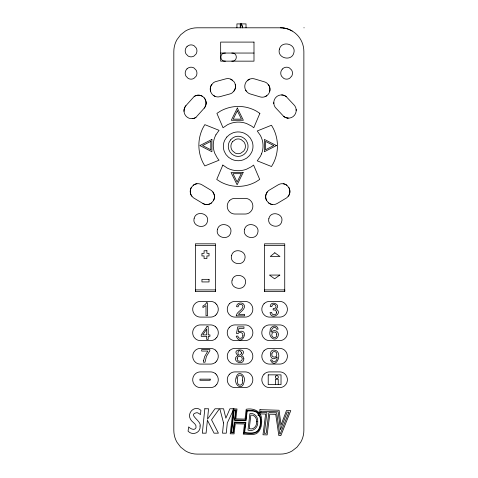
<?xml version="1.0" encoding="UTF-8"?>
<svg xmlns="http://www.w3.org/2000/svg" width="478" height="478" viewBox="0 0 478 478"><rect width="100%" height="100%" fill="white"/><g stroke="black" fill="none" stroke-linecap="round" stroke-linejoin="round"><path stroke-width="0.72" d="M195.377 291.461L195.377 289.907L215.602 289.907L215.602 291.461L195.377 291.461L195.377 243.822L215.602 243.822L215.602 291.461M264.507 291.461L264.507 289.907L284.733 289.907L284.733 291.461L264.507 291.461L264.507 243.822L284.733 243.822L284.733 291.461M243.661 433.092C249.169 433.193 257.08 435.261 259.566 428.515C261.317 424.267 261.538 419.158 259.536 414.958L258.496 414.928L258.658 413.649C256.1 409.616 250.556 410.638 246.546 410.357M233.079 409.586L230.217 433.773L234.059 433.893L235.26 423.741L244.485 424.022L243.26 434.173C248.548 433.869 255.664 436.51 259.124 431.025C261.448 427.625 261.968 423.359 261.633 419.343C261.49 411.182 253.454 407.848 246.194 409.252L245.035 419.116L235.839 418.836L237.004 408.971L233.162 408.851M246.869 410.363L245.704 420.234L234.913 419.905L236.078 410.034L233.832 409.969L231.143 432.71L233.389 432.775L234.59 422.624L245.411 422.958L244.192 433.104M247.192 410.901L246.027 420.765L234.465 420.413L235.63 410.548L234.154 410.506L231.591 432.196L233.067 432.243L234.268 422.092L245.859 422.444L244.64 432.596M211.832 84.403A7.893 7.893 0 0 0 211.838 93.873L213.26 95.313A7.546 7.546 0 0 0 219.922 96.67L229.816 93.963A7.624 7.624 0 0 0 232.499 92.613L234.477 90.318A7.959 7.959 0 0 0 235.242 84.373A7.893 7.893 0 0 0 233.921 81.63L230.766 79.163M268.66 202.941A7.558 7.558 0 0 0 277.18 203.503L286.884 197.713L288.861 195.418L289.626 193.53A7.959 7.959 0 0 0 288.861 187.585L286.884 185.291A7.558 7.558 0 0 0 278.369 184.723L268.66 190.513L267.244 191.959L265.917 194.695A7.959 7.959 0 0 0 266.688 200.641L268.66 202.935A7.624 7.624 0 0 0 271.349 204.285L272.335 204.488M193.273 185.261A7.576 7.576 0 0 1 201.806 184.717L211.479 190.531L212.895 191.983L214.216 194.725A7.959 7.959 0 0 1 213.433 200.664L211.449 202.959A7.624 7.624 0 0 1 208.755 204.303L207.769 204.5A7.558 7.558 0 0 1 202.929 203.503L193.243 197.689L191.272 195.388L190.507 193.494A7.959 7.959 0 0 1 191.29 187.555L193.273 185.261A7.624 7.624 0 0 1 195.962 183.916L196.948 183.725M184.018 111.362L184.018 110.34A7.911 7.911 0 0 1 185.906 105.686L194.17 96.49A7.6 7.6 0 0 1 196.936 95.319L197.934 95.188A7.57 7.57 0 0 1 202.702 96.49L204.214 97.841A7.923 7.923 0 0 1 204.208 108.159L195.95 117.361A7.6 7.6 0 0 1 193.184 118.532L192.186 118.669M216.707 314.028L215.285 315.474M216.707 337.522L215.285 338.968M216.707 361.015L215.285 362.461M216.707 384.509L215.285 385.955M247.915 80.131L246.469 81.541A7.887 7.887 0 0 0 245.083 84.253A7.947 7.947 0 0 0 246.254 91.077L247.64 92.553A7.63 7.63 0 0 0 250.299 93.963L260.128 96.897A7.57 7.57 0 0 0 266.814 95.696L268.266 94.286A7.887 7.887 0 0 0 269.652 91.579A7.965 7.965 0 0 0 269.018 85.616L267.094 83.274A7.63 7.63 0 0 0 264.436 81.863L254.607 78.93A7.57 7.57 0 0 0 247.915 80.131L249.671 79.145M266.82 95.696L265.057 96.681M225.407 53.046C219.36 52.437 219.36 61.77 225.407 61.154M231.782 61.154C237.829 61.77 237.829 52.437 231.782 53.046M280.544 27.802L197.151 27.802A22.992 22.992 0 0 0 185.482 30.992L180.654 34.769L176.944 39.698A24.145 24.145 0 0 0 173.819 51.588L173.819 430.314A24.145 24.145 0 0 0 176.944 442.21L180.654 447.133L185.482 450.915A22.992 22.992 0 0 0 197.151 454.1L280.544 454.1A22.992 22.992 0 0 0 292.207 450.909L297.041 447.133L300.746 442.204A24.145 24.145 0 0 0 303.871 430.314L303.871 51.588A24.145 24.145 0 0 0 300.752 39.692C296.719 32.528 288.79 27.778 280.544 27.802A22.992 22.992 0 0 1 292.207 30.992M303.871 27.802L304.181 27.802M220.663 53.046L253.991 53.046M195.377 245.375L215.602 245.375M264.507 245.375L284.733 245.375M246.54 410.883C250.586 411.11 255.975 410.196 258.592 414.169M243.666 432.566C249.026 432.584 256.794 434.813 259.243 428.228C260.898 424.231 261.096 419.475 259.345 415.478L258.042 415.442L258.275 413.595L258.598 414.181M281.626 94.925L282.629 95.014A7.612 7.612 0 0 1 286.262 96.652L294.723 105.68A7.923 7.923 0 0 1 294.514 115.216L293.062 116.626A7.582 7.582 0 0 1 283.699 116.411M287.35 118.042L288.354 118.132M283.842 28.059L284.087 28.106M283.209 183.737L284.195 183.94A7.624 7.624 0 0 1 286.884 185.291M214.992 96.335L213.26 95.313M215.285 303.046L216.707 304.492M215.285 326.54L216.707 327.986M215.285 350.033L216.707 351.479M215.285 373.527L216.707 374.973M258.962 412.484L259.5 413.309M258.144 413.655L259.345 415.478M245.716 90.211L246.254 91.071M296.163 109.456L296.205 110.484M273.774 102.579L273.816 103.601M278.238 384.629L278.238 379.275L275.459 379.275L275.459 384.629M246.021 27.754L246.021 23.9L236.927 23.9L236.927 27.754M206.102 102.489L206.102 103.517M195.956 117.367A7.57 7.57 0 0 1 187.406 117.361L185.906 116.017A7.923 7.923 0 0 1 185.912 105.692M194.17 96.49A7.57 7.57 0 0 1 202.708 96.49M206.096 103.517A7.911 7.911 0 0 1 204.214 108.165M204.214 97.882A7.911 7.911 0 0 1 206.096 102.531M286.28 96.652A7.582 7.582 0 0 0 276.917 96.437L275.465 97.847A7.935 7.935 0 0 0 275.256 107.377L283.717 116.405A7.612 7.612 0 0 0 287.35 118.042M235.242 84.373A7.947 7.947 0 0 1 233.921 91.167M210.517 91.131A7.959 7.959 0 0 1 211.282 85.186L213.26 82.891A7.624 7.624 0 0 1 215.948 81.541L225.837 78.834A7.546 7.546 0 0 1 232.493 80.184M268.481 84.749A7.947 7.947 0 0 1 269.652 91.573M215.285 303.052A7.588 7.588 0 0 0 210.613 301.427L200.372 301.433A7.588 7.588 0 0 0 195.693 303.052L194.277 304.492A7.929 7.929 0 0 0 194.277 314.028L195.693 315.474A7.588 7.588 0 0 0 200.372 317.093L210.613 317.093A7.588 7.588 0 0 0 215.285 315.474M216.707 304.522A7.929 7.929 0 0 1 216.707 314.028M266.694 200.635A7.941 7.941 0 0 1 267.244 191.959M288.855 187.591A7.941 7.941 0 0 1 288.3 196.267M212.895 191.983A7.941 7.941 0 0 1 213.427 200.664M191.827 196.237A7.941 7.941 0 0 1 191.296 187.561M211.449 202.959A7.576 7.576 0 0 1 202.929 203.509M215.285 326.546A7.588 7.588 0 0 0 210.613 324.921L200.372 324.926A7.588 7.588 0 0 0 195.693 326.546L194.277 327.986A7.929 7.929 0 0 0 192.694 332.754A7.929 7.929 0 0 0 194.277 337.522L195.693 338.968A7.588 7.588 0 0 0 200.372 340.587L210.613 340.587A7.588 7.588 0 0 0 215.285 338.968M216.707 327.986A7.929 7.929 0 0 1 218.291 332.754A7.929 7.929 0 0 1 216.707 337.522M215.285 350.039A7.588 7.588 0 0 0 210.613 348.414L200.372 348.414A7.588 7.588 0 0 0 195.693 350.039L194.277 351.479A7.929 7.929 0 0 0 194.277 361.015L195.693 362.461A7.588 7.588 0 0 0 200.372 364.081L210.613 364.081A7.588 7.588 0 0 0 215.285 362.461M216.707 351.509A7.929 7.929 0 0 1 216.707 361.015M215.285 373.533A7.588 7.588 0 0 0 210.613 371.908L200.372 371.908A7.588 7.588 0 0 0 195.693 373.533L194.277 374.973A7.929 7.929 0 0 0 194.277 384.509L195.693 385.955A7.588 7.588 0 0 0 200.372 387.574L210.613 387.574A7.588 7.588 0 0 0 215.285 385.955M216.707 375.003A7.929 7.929 0 0 1 216.707 384.509M240.297 23.9L240.297 27.802L240.297 23.9M242.555 380.118C243.864 386.81 236.204 386.816 237.524 380.118C236.204 373.348 243.858 373.455 242.555 380.118M270.142 331.093C267.883 336.715 275.657 343.09 278.244 335.825C279.744 331.857 273.942 328.32 271.594 332.21C270.363 328.948 275.447 324.843 276.613 329.258L278.148 329.139C277.503 323.72 269.257 326.068 270.142 331.093M236.048 378.062C233.515 384.88 242.328 391.309 244.025 382.161C246.582 375.421 237.721 368.902 236.048 378.062M276.971 357.275C278.029 360.496 272.968 364.236 271.946 359.892L270.464 360.036C274.868 369.924 282.749 355.064 276.433 350.792C267.298 346.305 269.496 364.302 276.959 356.964L276.971 357.275M200.061 426.006C200.975 432.727 192.419 436.008 188.081 431.162L188.649 426.914C190.393 428.694 194.468 430.935 196.004 427.816C197.038 423.729 191.642 422.271 190.352 418.997C186.802 412.478 195.287 404.699 200.933 410.369L200.413 414.665A8.066 8.066 0 0 0 197.056 412.669C186.85 414.283 201.889 421.04 200.061 426.006M236.287 315.295L236.251 315.85L244.575 315.85L244.575 314.339L238.403 314.339C240.631 311.608 246.989 308.149 243.499 303.99C241.175 301.815 236.485 303.195 236.544 306.679L238.134 306.846C237.739 303.751 242.979 303.381 242.967 306.494C242.286 310.383 237.196 311.471 236.287 315.295M276.792 334.761C277.24 339.057 270.727 338.101 271.88 334.08C272.197 330.854 277.294 331.553 276.792 334.761M256.644 421.692C257.062 425.85 253.746 430.098 249.259 428.676L250.842 415.107C254.535 414.587 256.997 418.328 256.644 421.692M257.738 421.716C258.293 427.159 253.603 432.082 247.986 430.146L249.916 413.572C254.684 412.663 258.228 417.258 257.738 421.716M242.926 335.323C243.463 338.669 238.02 339.733 237.841 336.034L236.222 336.171C241.199 348.468 250.813 327.454 238.271 331.834L238.952 328.38L243.971 328.38L243.971 326.874L237.715 326.874L236.496 333.471L237.948 333.662C239.311 331.32 243.29 332.586 242.926 335.323M271.868 353.851C270.715 357.693 277.27 358.524 276.792 354.371C277.294 350.977 272.06 350.428 271.868 353.851M237.202 358.273C236.275 361.894 242.471 362.551 242.286 358.853C242.537 355.835 237.608 355.262 237.202 358.273M276.643 312.206C276.858 315.444 271.6 315.803 271.582 312.361L270.04 312.57C271.086 320.708 283.675 313.084 275.925 309.009C281.912 305.018 270.757 299.694 270.19 306.398L271.737 306.679C273.279 300.411 279.606 308.555 273.255 308.501L273.087 309.887L275.573 310.108L276.643 312.206M243.864 358.835C243.23 367.271 229.93 359.946 237.966 355.542C229.769 348.056 249.582 348.038 241.492 355.542L243.26 356.785L243.864 358.835M203.598 360.543L203.437 362.216L205.026 362.216L206.394 356.439L209.824 350.774L209.824 349.549L201.68 349.549L201.68 351.067L207.84 351.067L204.704 356.451L203.598 360.543M223.549 422.934L222.515 433.17L226.267 433.17L227.301 422.928L233.963 408.762L229.942 408.762L225.861 418.178L223.573 408.762L219.82 408.762L223.549 422.934M204.823 408.762L202.331 433.17L206.084 433.17L207.404 420.234L214.066 433.17L218.41 433.17L211.539 419.804L219.468 408.762L215.01 408.762L207.512 419.176L208.575 408.762L204.823 408.762M259.96 409.67L259.435 413.864L265.625 414.05L263.002 434.777L267.148 434.902L269.777 414.175L275.746 414.36L278.817 435.578L280.837 435.643L290.773 410.608L286.507 410.483L281.028 425.032L279.086 410.255L259.96 409.67M260.898 411.247L260.713 412.747L260.474 412.341L266.951 412.544L264.328 433.265L266.216 433.325L268.839 412.598L276.666 412.837L279.738 434.06L280.18 434.072L288.903 412.102L287.176 412.048L280.508 429.758L278.148 411.773L260.898 411.247M194.176 218.255C191.696 226.53 205.403 229.99 207.398 221.696C209.878 213.421 196.165 209.962 194.176 218.255M217.466 229.35C214.986 237.632 228.699 241.085 230.695 232.792C233.174 224.517 219.462 221.057 217.466 229.35M231.591 255.455C229.111 263.731 242.824 267.19 244.82 258.897C247.299 250.621 233.587 247.162 231.591 255.455M232.117 280.156C229.637 288.431 243.344 291.891 245.339 283.597C247.819 275.316 234.106 271.857 232.117 280.156M244.533 229.35C242.053 237.632 255.766 241.085 257.762 232.792C260.241 224.517 246.529 221.057 244.533 229.35M279.409 49.144C276.708 58.167 291.652 61.937 293.827 52.897C296.527 43.874 281.584 40.104 279.409 49.144M268.917 218.315C266.521 226.315 279.779 229.661 281.709 221.643C284.105 213.636 270.847 210.29 268.917 218.315M241.76 352.961C236.688 360.663 236.807 345.116 241.76 352.961M222.832 165.077L216.743 179.459L220.286 181.73A36.89 36.89 0 0 0 256.13 181.742L259.709 179.435L253.579 165.077L251.374 166.75L246.421 169.266A23.852 23.852 0 0 1 229.984 169.266L227.432 168.154L222.832 165.077M259.871 113.358L253.776 127.746L251.571 126.073L246.624 123.551A23.852 23.852 0 0 0 230.187 123.557L227.636 124.668L223.029 127.746L216.898 113.382L220.483 111.087A36.89 36.89 0 0 1 256.327 111.081L259.871 113.358M215.907 134.808L214.759 137.288A21.952 21.952 0 0 0 214.753 153.247L217.353 158.057L219.073 160.196L204.823 165.932L202.881 162.508A38.975 38.975 0 0 1 202.887 128.032L204.805 124.644L219.073 130.339L215.907 134.808M261.544 153.88L260.402 156.36L257.23 160.829L271.504 166.529L273.422 163.141A38.975 38.975 0 0 0 273.416 128.666L271.48 125.236L257.23 130.972L260.402 135.441L261.544 137.921A21.952 21.952 0 0 1 261.55 153.886M237.327 108.01L231.292 120.271L243.362 120.271L237.327 108.01M237.327 110.782L233.21 119.142L241.438 119.142L237.327 110.782M241.241 173.675L237.124 182.034L233.013 173.675L241.241 173.675M243.159 172.546L237.124 184.813L231.089 172.546L243.159 172.546M268.218 374.854L268.218 384.629L281.022 384.629L281.022 374.854L268.218 374.854M230.557 139.911L229.189 142.133A10.247 10.247 0 0 0 228.914 149.835L230.115 152.159L231.872 154.083L234.053 155.481A9.703 9.703 0 0 0 241.611 155.762L243.888 154.531L245.776 152.745L247.144 150.516A10.247 10.247 0 0 0 247.419 142.814L246.218 140.496L244.461 138.566L242.274 137.174A9.703 9.703 0 0 0 234.722 136.887L232.445 138.118L230.557 139.911M232.583 141.619L231.579 143.251A7.517 7.517 0 0 0 231.376 148.903L232.26 150.606L235.152 153.044A7.116 7.116 0 0 0 240.691 153.247L243.75 151.036L244.754 149.399A7.517 7.517 0 0 0 244.957 143.753L244.073 142.05L241.181 139.612A7.116 7.116 0 0 0 235.642 139.403L232.583 141.619M206.55 302.813L205.176 304.528L202.911 306.034L202.911 307.557L206 305.657L206 315.695L207.548 315.695L207.548 302.813L206.55 302.813M226.811 137.049L224.726 140.221A14.029 14.029 0 0 0 224.212 151.239L225.998 154.579L228.615 157.352L231.878 159.377A15.242 15.242 0 0 0 243.224 159.873L246.666 158.14L249.522 155.601L251.607 152.434A14.029 14.029 0 0 0 252.121 141.416L250.335 138.076L247.718 135.298L244.455 133.272A15.242 15.242 0 0 0 233.109 132.782L229.667 134.509L226.811 137.049M206.681 329.103L202.744 334.893L206.681 334.893L206.681 329.103M206.968 326.576L201.226 334.893L201.226 336.339L206.681 336.339L206.681 339.41L208.229 339.41L208.229 336.339L209.932 336.339L209.932 334.893L208.229 334.893L208.229 326.576L206.968 326.576M282.367 69.053L281.464 70.314A6.083 6.083 0 0 0 281.608 76.295L283.807 78.434A5.778 5.778 0 0 0 289.674 78.284L291.771 76.044A6.083 6.083 0 0 0 291.628 70.057L289.429 67.924A5.778 5.778 0 0 0 283.562 68.067L282.367 69.053M275.794 376.055L275.555 376.371A1.548 1.548 0 0 0 275.555 377.889L276.105 378.451A1.47 1.47 0 0 0 277.599 378.451L278.142 377.889A1.548 1.548 0 0 0 278.142 376.371L277.599 375.81A1.47 1.47 0 0 0 276.105 375.81L275.794 376.055M187.023 46.539L186.061 47.758A6.083 6.083 0 0 0 185.918 53.739L188.015 55.98A5.778 5.778 0 0 0 193.883 56.129L196.082 53.99A6.083 6.083 0 0 0 196.225 48.009L194.128 45.768A5.778 5.778 0 0 0 188.26 45.619L187.023 46.539M187.023 68.844L186.061 70.057A6.083 6.083 0 0 0 185.918 76.044L188.015 78.284A5.778 5.778 0 0 0 193.883 78.434L196.082 76.295A6.083 6.083 0 0 0 196.225 70.314L194.128 68.067A5.778 5.778 0 0 0 188.26 67.924L187.023 68.844M229.506 200.658L228.843 201.429A7.929 7.929 0 0 0 227.253 206.191A7.929 7.929 0 0 0 228.837 210.959L230.259 212.405A7.588 7.588 0 0 0 234.937 214.025L245.178 214.025A7.588 7.588 0 0 0 249.851 212.405L251.267 210.959A7.929 7.929 0 0 0 252.856 206.191A7.929 7.929 0 0 0 251.273 201.423L249.851 199.983A7.588 7.588 0 0 0 245.178 198.358L234.937 198.364A7.588 7.588 0 0 0 230.259 199.983L229.506 200.658M229.506 303.721L228.843 304.492A7.929 7.929 0 0 0 228.837 314.028L230.259 315.474A7.588 7.588 0 0 0 234.937 317.093L245.178 317.093A7.588 7.588 0 0 0 249.851 315.474L251.267 314.028A7.929 7.929 0 0 0 251.273 304.522L249.851 303.046A7.588 7.588 0 0 0 245.178 301.427L234.937 301.433A7.588 7.588 0 0 0 230.259 303.052L229.506 303.721M229.506 327.215L228.843 327.986A7.929 7.929 0 0 0 227.253 332.754A7.929 7.929 0 0 0 228.837 337.522L230.259 338.968A7.588 7.588 0 0 0 234.937 340.587L245.178 340.587A7.588 7.588 0 0 0 249.851 338.968L251.267 337.522A7.929 7.929 0 0 0 252.856 332.754A7.929 7.929 0 0 0 251.273 327.986L249.851 326.54A7.588 7.588 0 0 0 245.178 324.921L234.937 324.926A7.588 7.588 0 0 0 230.259 326.546L229.506 327.215M264.065 303.721L263.402 304.492A7.929 7.929 0 0 0 263.402 314.028L264.824 315.474A7.588 7.588 0 0 0 269.496 317.093L279.738 317.093A7.588 7.588 0 0 0 284.416 315.474L285.832 314.028A7.929 7.929 0 0 0 285.832 304.522L284.416 303.046A7.588 7.588 0 0 0 279.738 301.427L269.496 301.433A7.588 7.588 0 0 0 264.824 303.052L264.065 303.721M229.506 350.709L228.843 351.479A7.929 7.929 0 0 0 228.837 361.015L230.259 362.461A7.588 7.588 0 0 0 234.937 364.081L245.178 364.081A7.588 7.588 0 0 0 249.851 362.461L251.267 361.015A7.929 7.929 0 0 0 251.273 351.509L249.851 350.033A7.588 7.588 0 0 0 245.178 348.414L234.937 348.414A7.588 7.588 0 0 0 230.259 350.039L229.506 350.709M264.065 327.215L263.402 327.986A7.929 7.929 0 0 0 261.819 332.754A7.929 7.929 0 0 0 263.402 337.522L264.824 338.968A7.588 7.588 0 0 0 269.496 340.587L279.738 340.587A7.588 7.588 0 0 0 284.416 338.968L285.832 337.522A7.929 7.929 0 0 0 287.415 332.754A7.929 7.929 0 0 0 285.832 327.986L284.416 326.54A7.588 7.588 0 0 0 279.738 324.921L269.496 324.926A7.588 7.588 0 0 0 264.824 326.546L264.065 327.215M229.506 374.202L228.843 374.973A7.929 7.929 0 0 0 228.837 384.509L230.259 385.955A7.588 7.588 0 0 0 234.937 387.574L245.178 387.574A7.588 7.588 0 0 0 249.851 385.955L251.267 384.509A7.929 7.929 0 0 0 251.273 375.003L249.851 373.527A7.588 7.588 0 0 0 245.178 371.908L234.937 371.908A7.588 7.588 0 0 0 230.259 373.533L229.506 374.202M264.065 350.709L263.402 351.479A7.929 7.929 0 0 0 263.402 361.015L264.824 362.461A7.588 7.588 0 0 0 269.496 364.081L279.738 364.081A7.588 7.588 0 0 0 284.416 362.461L285.832 361.015A7.929 7.929 0 0 0 285.832 351.509L284.416 350.033A7.588 7.588 0 0 0 279.738 348.414L269.496 348.414A7.588 7.588 0 0 0 264.824 350.039L264.065 350.709M264.065 374.202L263.402 374.973A7.929 7.929 0 0 0 263.402 384.509L264.824 385.955A7.588 7.588 0 0 0 269.496 387.574L279.738 387.574A7.588 7.588 0 0 0 284.416 385.955L285.832 384.509A7.929 7.929 0 0 0 285.832 375.003L284.416 373.527A7.588 7.588 0 0 0 279.738 371.908L269.496 371.908A7.588 7.588 0 0 0 264.824 373.533L264.065 374.202M274.802 252.784L270.267 256.495L279.977 256.495L274.802 252.784M279.797 275.071L274.617 278.788L269.443 275.071L279.797 275.071M211.909 139.427L199.882 145.575L211.909 151.729L211.909 139.427M210.804 141.386L202.606 145.575L210.804 149.769L210.804 141.386M273.703 145.575L265.499 149.769L265.499 141.386L273.703 145.575M276.421 145.575L264.394 151.729L264.394 139.427L276.421 145.575M253.991 42.094L220.663 42.094L220.663 61.154L253.991 61.154L253.991 42.094M206.908 250.747L204.076 250.747L204.076 253.34L201.949 253.34L201.949 255.939L204.076 255.939L204.076 258.538L206.908 258.538L206.908 255.939L209.029 255.939L209.029 253.34L206.908 253.34L206.908 250.747M209.029 279.343L201.949 279.343L201.949 281.942L209.029 281.942L209.029 279.343M210.177 379.144L199.935 379.144L199.935 380.279L210.177 380.279L210.177 379.144M242.651 27.802L241.474 23.9L242.651 27.802"/></g></svg>
